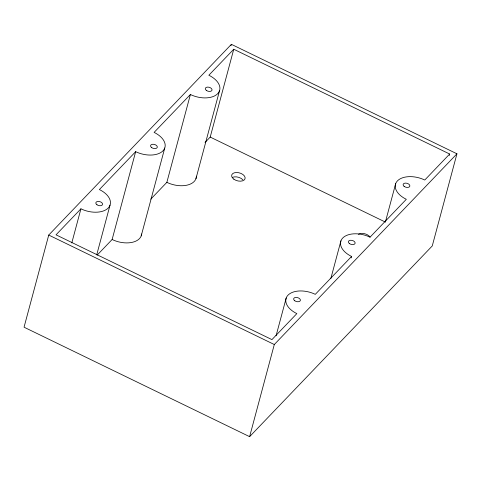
<?xml version="1.0" encoding="UTF-8"?>
<svg xmlns="http://www.w3.org/2000/svg" width="481" height="481" viewBox="0 0 481 481"><rect width="100%" height="100%" fill="white"/><g stroke="black" fill="none" stroke-linecap="round" stroke-linejoin="round"><path stroke-width="0.72" d="M48.737 235.059L24.05 327.2L249.615 436.67L432.263 245.941L456.95 153.8L231.385 44.33L48.737 235.059L274.302 344.528L456.95 153.8M71.789 242.941L80.928 208.82A20.767 12.296 15 0 0 108.249 207.972A20.767 12.296 15 0 0 99.381 189.556L135.66 151.665A20.767 12.296 15 0 0 162.981 150.818A20.767 12.296 15 0 0 154.112 132.401L190.398 94.51A20.767 12.296 15 0 0 217.713 93.663A20.767 12.296 15 0 0 208.844 75.246L233.748 49.236L449.663 154.028L449.278 155.477M96.795 254.539L110.023 205.177M97.096 255.195L112.127 239.502L135.66 151.665M141.216 235.858L164.755 148.022M150.793 199.122L166.859 182.347L190.398 94.51M230.994 45.779L231.385 44.33M195.947 178.704L219.486 90.867M205.026 142.49L210.215 137.073L233.748 49.236M276.094 335.732L286.207 297.986M249.615 436.67L274.302 344.528M330.826 278.577L340.939 240.831M351.19 257.906L351.575 256.457A20.767 12.296 15 0 1 342.706 238.041A20.767 12.296 15 0 1 370.027 237.187L406.313 199.302A20.767 12.296 15 0 1 397.438 180.886A20.767 12.296 15 0 1 424.759 180.032L449.663 154.028M385.359 222.15L395.671 183.676M80.928 208.82L56.024 234.83L271.939 339.616L296.843 313.612A20.767 12.296 15 0 1 287.975 295.196A20.767 12.296 15 0 1 315.295 294.342L351.575 256.457M210.215 137.073L384.974 221.885M232.197 177.495A6.92 4.101 15 0 1 242.905 179.84M358.423 234.289A6.92 4.101 15 0 1 370.063 237.145M141.636 233.97A20.767 12.296 15 0 1 112.127 239.502M196.392 176.16A20.767 12.296 15 0 1 166.859 182.347M349.489 243.602A3.463 2.05 15 0 0 355.068 243.428A3.463 2.05 15 0 0 350.709 240.26A3.463 2.05 15 0 0 349.489 243.602M404.106 186.357A3.463 2.05 15 0 0 409.758 186.369A3.463 2.05 15 0 0 405.597 183.105A3.463 2.05 15 0 0 404.106 186.357M294.757 300.757A3.463 2.05 15 0 0 300.336 300.583A3.463 2.05 15 0 0 295.977 297.414A3.463 2.05 15 0 0 294.757 300.757M96.94 204.75A3.463 2.05 15 0 0 102.513 204.575A3.463 2.05 15 0 0 98.154 201.407A3.463 2.05 15 0 0 96.94 204.75M151.671 147.595A3.463 2.05 15 0 0 157.245 147.42A3.463 2.05 15 0 0 152.892 144.252A3.463 2.05 15 0 0 151.671 147.595M206.403 90.44A3.463 2.05 15 0 0 211.977 90.266A3.463 2.05 15 0 0 207.624 87.097A3.463 2.05 15 0 0 206.403 90.44M233.85 179.191A6.92 4.101 15 0 0 245.003 178.842A6.92 4.101 15 0 0 236.291 172.505A6.92 4.101 15 0 0 233.85 179.191"/></g></svg>
